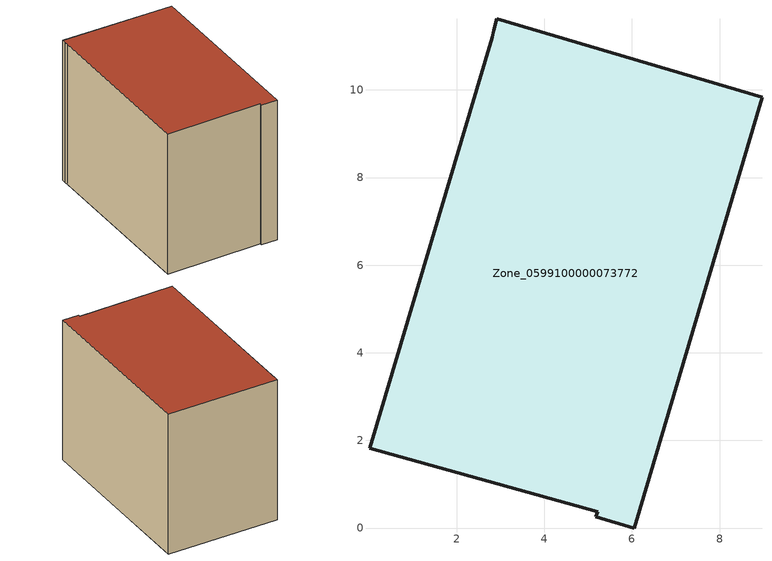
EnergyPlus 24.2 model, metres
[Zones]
Zone_0599100000073772
 floor ground (C_G): 6.05,0 5.17,0.26 5.22,0.38 0.01,1.83 2.81,11.2 2.85,11.37 2.92,11.62 8.97,9.84 z0.5
 wall outside (C_F): 8.97,9.84 2.92,11.62 2.85,11.37 2.81,11.2 0.01,1.83 5.22,0.38 5.17,0.26 6.05,0 8.97,9.84 z0.5:8.68
 roof outside (C_R): 5.17,0.26 6.05,0 8.97,9.84 2.92,11.62 2.85,11.37 2.81,11.2 0.01,1.83 5.22,0.38 z8.68
[BUILDING]
Pand.0599100000073772: North Axis=0; Terrain=City; Loads Convergence Tolerance Value=0.04; Temperature Convergence Tolerance Value=0.4; Solar Distribution=FullExterior; Maximum Number of Warmup Days=25; Minimum Number of Warmup Days=1
[Site:Location]
Rotterdam.The.Hague.AP_ZH_NLD Design_Conditions: Latitude=51.96; Longitude=4.45; Time Zone=1; Elevation=-4.5
[SITE:GROUNDTEMPERATURE:BUILDINGSURFACE]
18, 18, 18, 18, 18, 18, 18, 18, 18, 18, 18, 18
[MATERIAL] Thermal Absorptance=0.9; Solar Absorptance=0.7; Visible Absorptance=0.7
Name | Roughness | Thickness | Conductivity | Density | Specific Heat
G.TC.1965-1974 | MediumSmooth | 0.15 | 0.882353 | 540 | 1210
F.TC.1965-1974 | Rough | 0.3 | 0.697674 | 1920 | 840
R.TC.1965-1974 | MediumRough | 0.2 | 0.232558 | 1500 | 1000
[CONSTRUCTION]
C_G: G.TC.1965-1974
C_F: F.TC.1965-1974
C_R: R.TC.1965-1974
[ZONE]
Zone_0599100000073772: Type=1; Multiplier=1; Ceiling Height=Autocalculate; Volume=Autocalculate; Floor Area=autocalculate; Part of Total Floor Area=Yes
[ZONEINFILTRATION:DESIGNFLOWRATE]
Infil_Zone_0599100000073772: Zone or ZoneList or Space or SpaceList=Zone_0599100000073772; Schedule=AlwaysOn; Design Flow Rate Calculation Method=Flow/Area; Flow Rate per Floor Area=0.003; Constant Term Coefficient=1; Temperature Term Coefficient=0; Velocity Term Coefficient=0; Velocity Squared Term Coefficient=0
[HVACTEMPLATE:ZONE:IDEALLOADSAIRSYSTEM]
Zone_0599100000073772: Maximum Heating Supply Air Temperature=50; Minimum Cooling Supply Air Temperature=13; Maximum Heating Supply Air Humidity Ratio=0.0156; Minimum Cooling Supply Air Humidity Ratio=0.0077; Heating Limit=NoLimit; Cooling Limit=NoLimit; Dehumidification Control Type=ConstantSensibleHeatRatio; Cooling Sensible Heat Ratio=0.7; Dehumidification Setpoint=60; Humidification Control Type=None; Humidification Setpoint=30; Outdoor Air Method=None; Outdoor Air Flow Rate per Person=0.00944; Outdoor Air Flow Rate per Zone Floor Area=0; Outdoor Air Flow Rate per Zone=0; Demand Controlled Ventilation Type=None; Outdoor Air Economizer Type=NoEconomizer; Heat Recovery Type=None; Sensible Heat Recovery Effectiveness=0.7; Latent Heat Recovery Effectiveness=0.65
[ZONECONTROL:THERMOSTAT]
ThermostatControl_Zone_0599100000073772: Zone or ZoneList=Zone_0599100000073772; Control Type Schedule=DualSetpointControlType; Control 1=Thermostat_Zone_0599100000073772; Temperature Difference Between Cutout And Setpoint=0
[THERMOSTATSETPOINT:DUALSETPOINT]
Thermostat_Zone_0599100000073772: Heating Setpoint Temperature Schedule=HeatingSetpoint_Zone_0599100000073772; Cooling Setpoint Temperature Schedule=CoolingSetpoint_Zone_0599100000073772
[SCHEDULE:COMPACT]
HeatingSetpoint_Zone_0599100000073772: Through: 12/31, For: AllDays, Until: 24:00, 21
CoolingSetpoint_Zone_0599100000073772: Through: 12/31, For: AllDays, Until: 24:00, 24
DualSetpointControlType: Through: 12/31, For: AllDays, Until: 24:00, 4
AlwaysOn: Through: 12/31, For: AllDays, Until: 24:00, 1
